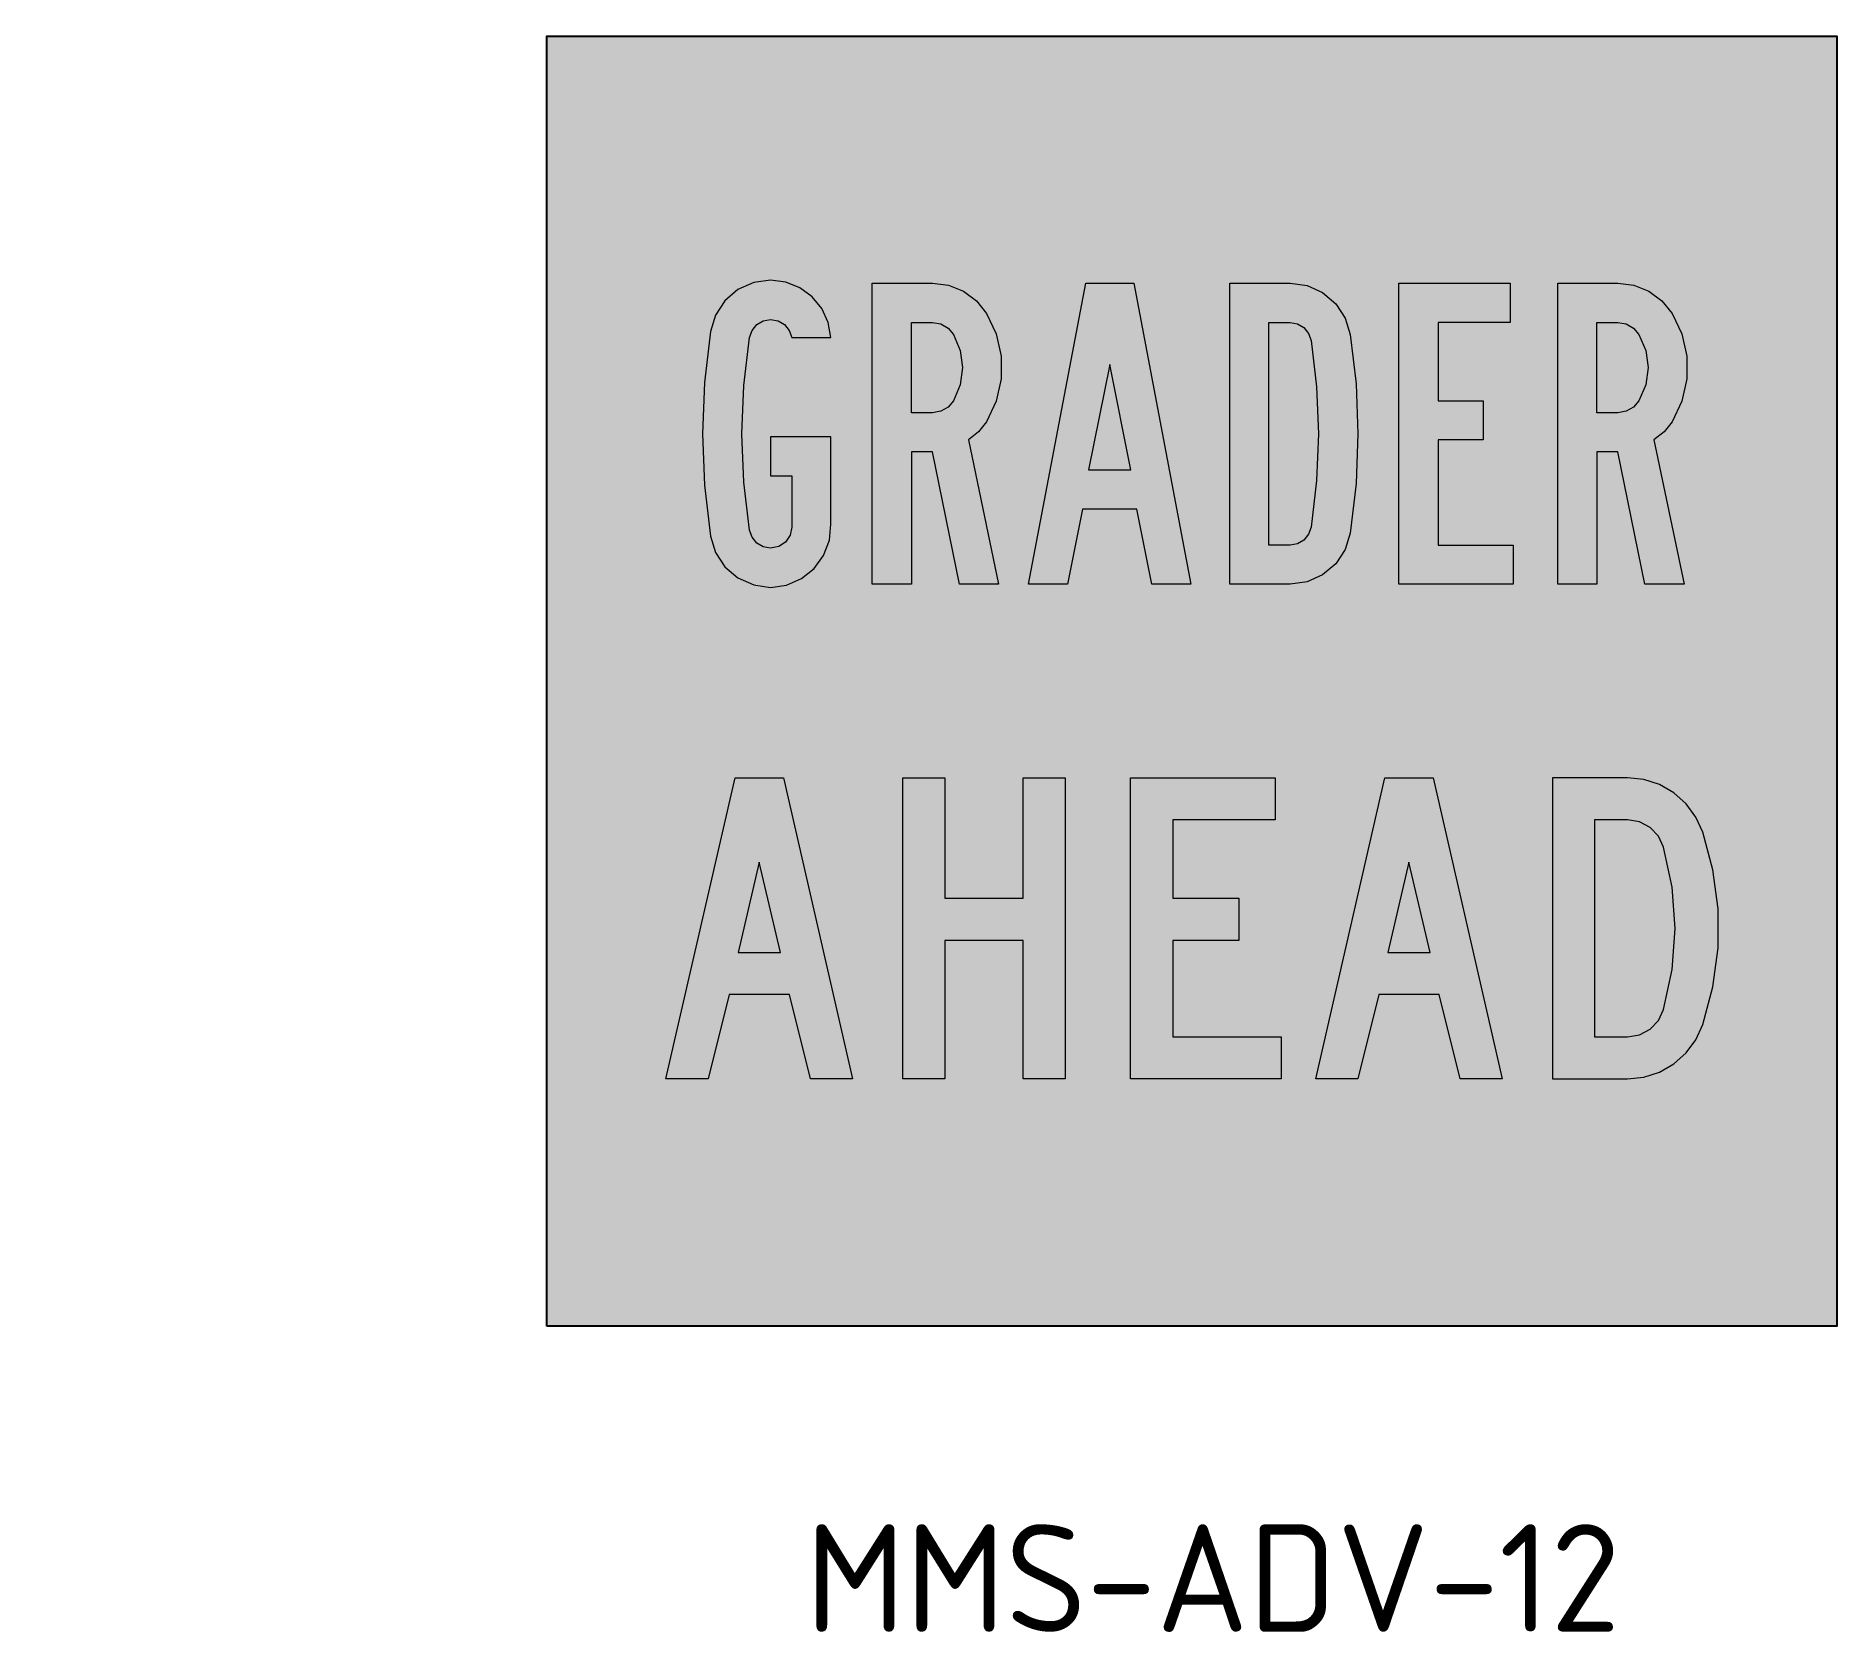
# Model space of a CAD drawing. Extents: x 138 to 359, y 73 to 230.
# Drawn here: x 138.1 to 221.8, y 155.6 to 229.8 of the extents above.
import ezdxf

# ---------------------------------------------------------------- set-up
doc = ezdxf.new("R2010")
doc.units = 0
doc.header["$LTSCALE"] = 0.3
doc.header["$MEASUREMENT"] = 0
doc.layers.add('L25', color=1, linetype='CONTINUOUS')
doc.layers.add('yellow', color=50, linetype='CONTINUOUS')
doc.styles.add('iso', font='iso3098b.shx')

msp = doc.modelspace()

# ---------------------------------------------------------------- hatches: boundary and pattern name
at = {"layer": 'L25'}
h = msp.add_hatch(color=256, dxfattribs=at)
h.paths.add_polyline_path([(211.622, 218.315), (212.367, 218.223), (213.064, 217.944), (213.669, 217.499), (214.141, 216.917), (214.595, 215.959), (214.826, 214.926), (214.826, 213.867), (214.595, 212.834), (214.141, 211.876), (213.77, 211.407), (213.301, 211.036), (214.702, 204.316), (212.883, 204.316), (211.622, 210.475), (210.643, 210.475), (210.643, 204.316), (208.824, 204.316), (208.824, 218.315)])
h.paths.add_polyline_path([(211.622, 216.496), (212.008, 216.431), (212.349, 216.235), (212.601, 215.935), (212.918, 215.193), (213.025, 214.395), (212.918, 213.597), (212.601, 212.855), (212.349, 212.558), (212.008, 212.363), (211.622, 212.297), (210.643, 212.297), (210.643, 216.496)], flags=16)
h.paths.add_polyline_path([(196.376, 216.496), (196.721, 216.434), (197.02, 216.258), (197.243, 215.986), (197.356, 215.656), (197.611, 213.493), (197.697, 211.315), (197.611, 209.14), (197.356, 206.977), (197.243, 206.645), (197.02, 206.375), (196.721, 206.197), (196.376, 206.137), (195.397, 206.137), (195.397, 216.496)], flags=16)
h.paths.add_polyline_path([(196.376, 218.315), (197.166, 218.208), (197.893, 217.882), (198.501, 217.365), (198.94, 216.698), (199.174, 215.935), (199.447, 213.633), (199.536, 211.315), (199.447, 208.998), (199.174, 206.695), (198.94, 205.936), (198.501, 205.268), (197.893, 204.752), (197.166, 204.425), (196.376, 204.316), (193.578, 204.316), (193.578, 218.315)])
h.paths.add_polyline_path([(188.973, 209.636), (187.991, 214.535), (187.012, 209.636)], flags=16)
h.paths.add_polyline_path([(179.745, 218.315), (180.49, 218.223), (181.187, 217.944), (181.79, 217.499), (182.264, 216.917), (182.716, 215.959), (182.95, 214.926), (182.95, 213.867), (182.716, 212.834), (182.264, 211.876), (181.894, 211.407), (181.425, 211.036), (182.825, 204.316), (181.006, 204.316), (179.745, 210.475), (178.766, 210.475), (178.766, 204.316), (176.947, 204.316), (176.947, 218.315)])
h.paths.add_polyline_path([(179.745, 216.496), (180.131, 216.431), (180.472, 216.235), (180.725, 215.935), (181.042, 215.193), (181.149, 214.395), (181.042, 213.597), (180.725, 212.855), (180.472, 212.558), (180.131, 212.363), (179.745, 212.297), (178.766, 212.297), (178.766, 216.496)], flags=16)
h.paths.add_polyline_path([(171.244, 215.796), (171.357, 216.128), (171.577, 216.398), (171.879, 216.573), (172.224, 216.635), (172.568, 216.573), (172.867, 216.398), (173.09, 216.128), (173.203, 215.796), (175.022, 215.796), (174.897, 216.493), (174.603, 217.14), (174.155, 217.689), (173.585, 218.107), (172.927, 218.368), (172.224, 218.457), (171.434, 218.347), (170.704, 218.021), (170.099, 217.505), (169.66, 216.837), (169.425, 216.075), (169.144, 213.704), (169.049, 211.315), (169.144, 208.93), (169.425, 206.556), (169.66, 205.793), (170.099, 205.129), (170.704, 204.612), (171.434, 204.286), (172.224, 204.176), (172.968, 204.283), (173.66, 204.58), (174.247, 205.051), (174.689, 205.663), (174.953, 206.366), (175.022, 207.117), (175.022, 211.176), (172.224, 211.176), (172.224, 209.357), (173.203, 209.357), (173.203, 206.977), (173.129, 206.6), (172.918, 206.283), (172.597, 206.069), (172.224, 205.998), (171.879, 206.057), (171.577, 206.235), (171.357, 206.505), (171.244, 206.838), (170.98, 209.069), (170.891, 211.315), (170.98, 213.564)])
h.paths.add_polyline_path([(184.214, 204.316), (186.873, 218.315), (189.113, 218.315), (191.771, 204.316), (189.952, 204.316), (189.252, 207.817), (186.733, 207.817), (186.033, 204.316)])
h.paths.add_polyline_path([(201.441, 218.315), (206.619, 218.315), (206.619, 216.496), (203.26, 216.496), (203.26, 212.855), (205.358, 212.855), (205.358, 211.036), (203.26, 211.036), (203.26, 206.137), (206.759, 206.137), (206.759, 204.316), (201.441, 204.316)])
h = msp.add_hatch(color=256, dxfattribs=at)
h.paths.add_polyline_path([(172.675, 187.198), (171.692, 191.396), (170.713, 187.198)], flags=16)
h.paths.add_polyline_path([(202.886, 187.198), (201.904, 191.396), (200.925, 187.198)], flags=16)
h.paths.add_polyline_path([(167.357, 181.317), (170.574, 195.316), (172.814, 195.316), (176.03, 181.317), (174.072, 181.317), (173.093, 185.237), (170.295, 185.237), (169.316, 181.317)])
h.paths.add_polyline_path([(178.363, 181.317), (178.363, 195.316), (180.321, 195.316), (180.321, 189.717), (183.959, 189.717), (183.959, 195.316), (185.917, 195.316), (185.917, 181.317), (183.959, 181.317), (183.959, 187.759), (180.321, 187.759), (180.321, 181.317)])
h.paths.add_polyline_path([(188.964, 181.317), (188.964, 195.316), (195.679, 195.316), (195.679, 193.358), (190.923, 193.358), (190.923, 189.717), (194, 189.717), (194, 187.759), (190.923, 187.759), (190.923, 183.278), (195.958, 183.278), (195.958, 181.317)])
h.paths.add_polyline_path([(197.569, 181.317), (200.786, 195.316), (203.026, 195.316), (206.242, 181.317), (204.284, 181.317), (203.305, 185.237), (200.507, 185.237), (199.528, 181.317)])
h.paths.add_polyline_path([(210.533, 183.278), (212.073, 183.278), (212.625, 183.37), (213.12, 183.631), (213.509, 184.032), (213.749, 184.539), (214.153, 186.409), (214.286, 188.317), (214.153, 190.227), (213.749, 192.097), (213.509, 192.601), (213.12, 193.005), (212.625, 193.266), (212.073, 193.358), (210.533, 193.358)], flags=16)
h.paths.add_polyline_path([(208.575, 181.317), (212.073, 181.317), (212.832, 181.397), (213.562, 181.631), (214.227, 182.014), (214.8, 182.522), (215.254, 183.139), (215.568, 183.839), (216.043, 185.599), (216.28, 187.406), (216.28, 189.23), (216.043, 191.037), (215.568, 192.797), (215.254, 193.494), (214.8, 194.111), (214.227, 194.622), (213.562, 195.002), (212.832, 195.239), (212.073, 195.316), (208.575, 195.316)])
h.paths.add_polyline_path([(138.061, 185.575), (138.061, 191.056), (141.811, 191.056), (141.811, 185.575)], flags=9)
at = {"layer": 'yellow'}
h = msp.add_hatch(color=256, dxfattribs=at)
h.paths.add_polyline_path([(221.811, 229.816), (161.811, 229.816), (161.811, 169.816), (221.811, 169.816)])
h.paths.add_polyline_path([(186.033, 204.316), (184.214, 204.316), (186.873, 218.315), (189.113, 218.315), (191.771, 204.316), (189.952, 204.316), (189.252, 207.817), (186.733, 207.817)], flags=16)
h.paths.add_polyline_path([(185.917, 195.316), (185.917, 181.317), (183.959, 181.317), (183.959, 187.759), (180.321, 187.759), (180.321, 181.317), (178.363, 181.317), (178.363, 195.316), (180.321, 195.316), (180.321, 189.717), (183.959, 189.717), (183.959, 195.316)], flags=16)
h.paths.add_polyline_path([(188.964, 195.316), (195.679, 195.316), (195.679, 193.358), (190.923, 193.358), (190.923, 189.717), (194, 189.717), (194, 187.759), (190.923, 187.759), (190.923, 183.278), (195.958, 183.278), (195.958, 181.317), (188.964, 181.317)], flags=16)
h.paths.add_polyline_path([(182.825, 204.316), (181.006, 204.316), (179.745, 210.475), (178.766, 210.475), (178.766, 204.316), (176.947, 204.316), (176.947, 218.315), (179.745, 218.315), (180.49, 218.223), (181.187, 217.944), (181.79, 217.499), (182.264, 216.917), (182.716, 215.959), (182.95, 214.926), (182.95, 213.867), (182.716, 212.834), (182.264, 211.876), (181.894, 211.407), (181.425, 211.036)], flags=16)
h.paths.add_polyline_path([(193.578, 204.316), (193.578, 218.315), (196.376, 218.315), (197.166, 218.208), (197.893, 217.882), (198.501, 217.365), (198.94, 216.698), (199.174, 215.935), (199.447, 213.633), (199.536, 211.315), (199.447, 208.998), (199.174, 206.695), (198.94, 205.936), (198.501, 205.268), (197.893, 204.752), (197.166, 204.425), (196.376, 204.316)], flags=16)
h.paths.add_polyline_path([(187.012, 209.636), (187.991, 214.535), (188.973, 209.636)], flags=0)
h.paths.add_polyline_path([(195.397, 206.137), (195.397, 216.496), (196.376, 216.496), (196.721, 216.434), (197.02, 216.258), (197.243, 215.986), (197.356, 215.656), (197.611, 213.493), (197.697, 211.315), (197.611, 209.14), (197.356, 206.977), (197.243, 206.645), (197.02, 206.375), (196.721, 206.197), (196.376, 206.137)], flags=0)
h.paths.add_polyline_path([(174.689, 205.663), (174.247, 205.051), (173.66, 204.58), (172.968, 204.283), (172.224, 204.176), (171.434, 204.286), (170.704, 204.612), (170.099, 205.129), (169.66, 205.793), (169.425, 206.556), (169.144, 208.93), (169.049, 211.315), (169.144, 213.704), (169.425, 216.075), (169.66, 216.837), (170.099, 217.505), (170.704, 218.021), (171.434, 218.347), (172.224, 218.457), (172.927, 218.368), (173.585, 218.107), (174.155, 217.689), (174.603, 217.14), (174.897, 216.493), (175.022, 215.796), (173.203, 215.796), (173.09, 216.128), (172.867, 216.398), (172.568, 216.573), (172.224, 216.635), (171.879, 216.573), (171.577, 216.398), (171.357, 216.128), (171.244, 215.796), (170.98, 213.564), (170.891, 211.315), (170.98, 209.069), (171.244, 206.838), (171.357, 206.505), (171.577, 206.235), (171.879, 206.057), (172.224, 205.998), (172.597, 206.069), (172.918, 206.283), (173.129, 206.6), (173.203, 206.977), (173.203, 209.357), (172.224, 209.357), (172.224, 211.176), (175.022, 211.176), (175.022, 207.117), (174.953, 206.366)], flags=16)
h.paths.add_polyline_path([(180.472, 212.558), (180.131, 212.363), (179.745, 212.297), (178.766, 212.297), (178.766, 216.496), (179.745, 216.496), (180.131, 216.431), (180.472, 216.235), (180.725, 215.935), (181.042, 215.193), (181.149, 214.395), (181.042, 213.597), (180.725, 212.855)], flags=0)
h.paths.add_polyline_path([(200.786, 195.316), (203.026, 195.316), (206.242, 181.317), (204.284, 181.317), (203.305, 185.237), (200.507, 185.237), (199.528, 181.317), (197.569, 181.317)], flags=16)
h.paths.add_polyline_path([(201.441, 204.316), (201.441, 218.315), (206.619, 218.315), (206.619, 216.496), (203.26, 216.496), (203.26, 212.855), (205.358, 212.855), (205.358, 211.036), (203.26, 211.036), (203.26, 206.137), (206.759, 206.137), (206.759, 204.316)], flags=16)
h.paths.add_polyline_path([(172.814, 195.316), (176.03, 181.317), (174.072, 181.317), (173.093, 185.237), (170.295, 185.237), (169.316, 181.317), (167.357, 181.317), (170.574, 195.316)], flags=16)
h.paths.add_polyline_path([(201.904, 191.396), (202.886, 187.198), (200.925, 187.198)], flags=0)
h.paths.add_polyline_path([(171.692, 191.396), (172.675, 187.198), (170.713, 187.198)], flags=0)
h.paths.add_polyline_path([(208.824, 204.316), (208.824, 218.315), (211.622, 218.315), (212.367, 218.223), (213.064, 217.944), (213.669, 217.499), (214.141, 216.917), (214.595, 215.959), (214.826, 214.926), (214.826, 213.867), (214.595, 212.834), (214.141, 211.876), (213.77, 211.407), (213.301, 211.036), (214.702, 204.316), (212.883, 204.316), (211.622, 210.475), (210.643, 210.475), (210.643, 204.316)], flags=16)
h.paths.add_polyline_path([(208.575, 195.316), (212.073, 195.316), (212.832, 195.239), (213.562, 195.002), (214.227, 194.622), (214.8, 194.111), (215.254, 193.494), (215.568, 192.797), (216.043, 191.037), (216.28, 189.23), (216.28, 187.406), (216.043, 185.599), (215.568, 183.839), (215.254, 183.139), (214.8, 182.522), (214.227, 182.014), (213.562, 181.631), (212.832, 181.397), (212.073, 181.317), (208.575, 181.317)], flags=16)
h.paths.add_polyline_path([(210.533, 193.358), (212.073, 193.358), (212.625, 193.266), (213.12, 193.005), (213.509, 192.601), (213.749, 192.097), (214.153, 190.227), (214.286, 188.317), (214.153, 186.409), (213.749, 184.539), (213.509, 184.032), (213.12, 183.631), (212.625, 183.37), (212.073, 183.278), (210.533, 183.278)], flags=0)
h.paths.add_polyline_path([(210.643, 212.297), (210.643, 216.496), (211.622, 216.496), (212.008, 216.431), (212.349, 216.235), (212.601, 215.935), (212.918, 215.193), (213.025, 214.395), (212.918, 213.597), (212.601, 212.855), (212.349, 212.558), (212.008, 212.363), (211.622, 212.297)], flags=0)

# ---------------------------------------------------------------- linework, layer by layer
at = {"layer": 'L25'}
msp.add_lwpolyline([(161.811, 169.816), (161.811, 229.816), (221.811, 229.816), (221.811, 169.816)], close=True, dxfattribs=at)
at = {"layer": 'L25', "lineweight": 0}
for points in [[(171.244, 215.796), (171.357, 216.128), (171.577, 216.398), (171.879, 216.573), (172.224, 216.635), (172.568, 216.573), (172.867, 216.398), (173.09, 216.128), (173.203, 215.796), (175.022, 215.796), (174.897, 216.493), (174.603, 217.14), (174.155, 217.689), (173.585, 218.107), (172.927, 218.368), (172.224, 218.457), (171.434, 218.347), (170.704, 218.021), (170.099, 217.505), (169.66, 216.837), (169.425, 216.075), (169.144, 213.704), (169.049, 211.315), (169.144, 208.93), (169.425, 206.556), (169.66, 205.793), (170.099, 205.129), (170.704, 204.612), (171.434, 204.286), (172.224, 204.176), (172.968, 204.283), (173.66, 204.58), (174.247, 205.051), (174.689, 205.663), (174.953, 206.366), (175.022, 207.117), (175.022, 211.176), (172.224, 211.176), (172.224, 209.357), (173.203, 209.357), (173.203, 206.977), (173.129, 206.6), (172.918, 206.283), (172.597, 206.069), (172.224, 205.998), (171.879, 206.057), (171.577, 206.235), (171.357, 206.505), (171.244, 206.838), (170.98, 209.069), (170.891, 211.315), (170.98, 213.564)], [(179.745, 218.315), (180.49, 218.223), (181.187, 217.944), (181.79, 217.499), (182.264, 216.917), (182.716, 215.959), (182.95, 214.926), (182.95, 213.867), (182.716, 212.834), (182.264, 211.876), (181.894, 211.407), (181.425, 211.036), (182.825, 204.316), (181.006, 204.316), (179.745, 210.475), (178.766, 210.475), (178.766, 204.316), (176.947, 204.316), (176.947, 218.315)], [(184.214, 204.316), (186.873, 218.315), (189.113, 218.315), (191.771, 204.316), (189.952, 204.316), (189.252, 207.817), (186.733, 207.817), (186.033, 204.316), (184.214, 204.316)], [(196.376, 218.315), (197.166, 218.208), (197.893, 217.882), (198.501, 217.365), (198.94, 216.698), (199.174, 215.935), (199.447, 213.633), (199.536, 211.315), (199.447, 208.998), (199.174, 206.695), (198.94, 205.936), (198.501, 205.268), (197.893, 204.752), (197.166, 204.425), (196.376, 204.316), (193.578, 204.316), (193.578, 218.315)], [(201.441, 218.315), (206.619, 218.315), (206.619, 216.496), (203.26, 216.496), (203.26, 212.855), (205.358, 212.855), (205.358, 211.036), (203.26, 211.036), (203.26, 206.137), (206.759, 206.137), (206.759, 204.316), (201.441, 204.316), (201.441, 218.315)], [(211.622, 218.315), (212.367, 218.223), (213.064, 217.944), (213.669, 217.499), (214.141, 216.917), (214.595, 215.959), (214.826, 214.926), (214.826, 213.867), (214.595, 212.834), (214.141, 211.876), (213.77, 211.407), (213.301, 211.036), (214.702, 204.316), (212.883, 204.316), (211.622, 210.475), (210.643, 210.475), (210.643, 204.316), (208.824, 204.316), (208.824, 218.315)], [(179.745, 216.496), (180.131, 216.431), (180.472, 216.235), (180.725, 215.935), (181.042, 215.193), (181.149, 214.395), (181.042, 213.597), (180.725, 212.855), (180.472, 212.558), (180.131, 212.363), (179.745, 212.297), (178.766, 212.297), (178.766, 216.496)], [(196.376, 216.496), (196.721, 216.434), (197.02, 216.258), (197.243, 215.986), (197.356, 215.656), (197.611, 213.493), (197.697, 211.315), (197.611, 209.14), (197.356, 206.977), (197.243, 206.645), (197.02, 206.375), (196.721, 206.197), (196.376, 206.137), (195.397, 206.137), (195.397, 216.496)], [(211.622, 216.496), (212.008, 216.431), (212.349, 216.235), (212.601, 215.935), (212.918, 215.193), (213.025, 214.395), (212.918, 213.597), (212.601, 212.855), (212.349, 212.558), (212.008, 212.363), (211.622, 212.297), (210.643, 212.297), (210.643, 216.496)], [(188.973, 209.636), (187.991, 214.535), (187.012, 209.636)], [(167.357, 181.317), (170.574, 195.316), (172.814, 195.316), (176.03, 181.317), (174.072, 181.317), (173.093, 185.237), (170.295, 185.237), (169.316, 181.317), (167.357, 181.317)], [(178.363, 181.317), (178.363, 195.316), (180.321, 195.316), (180.321, 189.717), (183.959, 189.717), (183.959, 195.316), (185.917, 195.316), (185.917, 181.317), (183.959, 181.317), (183.959, 187.759), (180.321, 187.759), (180.321, 181.317), (178.363, 181.317)], [(188.964, 181.317), (188.964, 195.316), (195.679, 195.316), (195.679, 193.358), (190.923, 193.358), (190.923, 189.717), (194, 189.717), (194, 187.759), (190.923, 187.759), (190.923, 183.278), (195.958, 183.278), (195.958, 181.317), (188.964, 181.317)], [(197.569, 181.317), (200.786, 195.316), (203.026, 195.316), (206.242, 181.317), (204.284, 181.317), (203.305, 185.237), (200.507, 185.237), (199.528, 181.317), (197.569, 181.317)], [(208.575, 181.317), (212.073, 181.317), (212.832, 181.397), (213.562, 181.631), (214.227, 182.014), (214.8, 182.522), (215.254, 183.139), (215.568, 183.839), (216.043, 185.599), (216.28, 187.406), (216.28, 189.23), (216.043, 191.037), (215.568, 192.797), (215.254, 193.494), (214.8, 194.111), (214.227, 194.622), (213.562, 195.002), (212.832, 195.239), (212.073, 195.316), (208.575, 195.316), (208.575, 181.317)], [(210.533, 183.278), (212.073, 183.278), (212.625, 183.37), (213.12, 183.631), (213.509, 184.032), (213.749, 184.539), (214.153, 186.409), (214.286, 188.317), (214.153, 190.227), (213.749, 192.097), (213.509, 192.601), (213.12, 193.005), (212.625, 193.266), (212.073, 193.358), (210.533, 193.358), (210.533, 183.278)], [(172.675, 187.198), (171.692, 191.396), (170.713, 187.198)], [(202.886, 187.198), (201.904, 191.396), (200.925, 187.198)]]:
    msp.add_lwpolyline(points, close=True, dxfattribs=at)

# ---------------------------------------------------------------- texts
at = {"layer": 'yellow', "insert": (173.837, 160.604), "char_height": 5, "width": 56.96347, "attachment_point": 1, "style": 'iso'}
msp.add_mtext('{\\C3;MMS-ADV-12}', dxfattribs=at)

doc.saveas('drawing.dxf')
